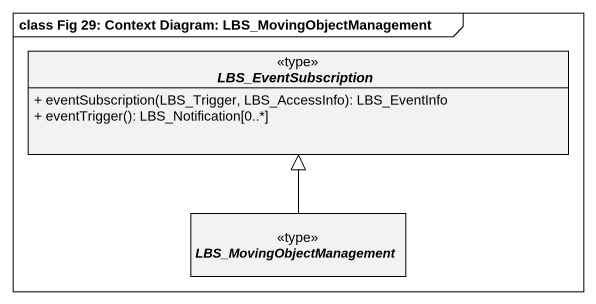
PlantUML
@startuml
mainframe class Fig 29: Context Diagram: LBS_MovingObjectManagement
hide circle
hide empty members
skinparam classAttributeIconSize 0
abstract class LBS_EventSubscription <<type>> {
  + eventSubscription(LBS_Trigger, LBS_AccessInfo): LBS_EventInfo
  + eventTrigger(): LBS_Notification[0..*]
}
abstract class LBS_MovingObjectManagement <<type>>
LBS_MovingObjectManagement -up-|> LBS_EventSubscription
@enduml
